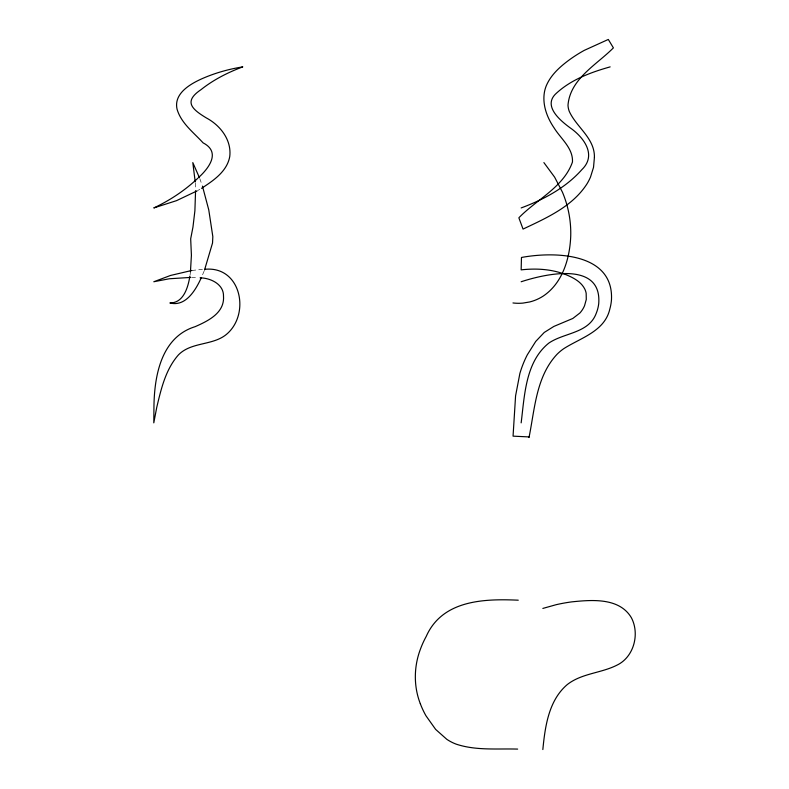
<?xml version="1.0" encoding="UTF-8"?>
<svg xmlns="http://www.w3.org/2000/svg" width="789" height="789" viewBox="0 0 789 789"><rect width="100%" height="100%" fill="white"/><g stroke="black" fill="none" stroke-linecap="round" stroke-linejoin="round"><path stroke-width="0.59" stroke-dasharray="3.94 2.96" d="M190.445 271.82L190.05 275.183M204.104 271.13L201.836 276.485M198.098 190.336L199.814 189.33M191.845 270.459L202.457 269.365M191.54 277.442L197.931 277.639M199.824 178.679L202.142 185.198M195.268 183.097L195.564 189.893"/><path stroke-width="1.18" d="M521.154 422.865C524.606 395.437 525.425 361.954 548.769 343.136C564.184 332.514 589.008 333.481 596.316 313.095A36.629 36.629 0 0 0 598.723 303.617C601.997 260.962 545.505 273.783 521.154 281.752M542.842 749.55C545.091 726.59 548.641 700.366 567.321 684.527C581.749 673.254 601.119 673.224 617.047 665.117C633.952 656.961 639.899 633.942 631.397 617.757C619.444 597.51 591.947 599.778 571.778 601.869A170.177 170.177 0 0 0 556.206 604.68L542.842 608.427M190.445 271.82L191.411 255.271L190.682 238.84L192.96 227.094L194.893 210.791L195.573 190.721M528.995 437.54C534.824 409.047 536.047 376.688 557.014 354.31A48.632 48.632 0 0 1 563.681 348.718C580.665 337.791 604.828 331.429 609.858 308.903A46.926 46.926 0 0 0 611.465 299.869C613.901 252.697 554.559 251.316 521.47 257.47L521.154 269.868C534.39 268.388 548.03 268.891 560.811 272.876A74.235 74.235 0 0 1 567.301 275.233C574.175 278.162 581.375 282.166 584.817 289.129A16.796 16.796 0 0 1 586.168 293.311L586.286 299.445L584.541 305.738A25.929 25.929 0 0 1 579.925 312.977L572.804 318.47L553.878 326.419L544.252 332.445L535.721 341.44L527.338 354.764A104.848 104.848 0 0 0 519.872 373.483L515.582 395.851L513.057 436.149L529.113 436.928M189.883 276.219C188.078 287.206 183.64 303.144 169.882 302.956C185.859 307.148 195.919 289.662 201.382 277.531M204.509 270.065L212.537 242.992L212.823 236.592L208.769 209.913L202.477 186.224M198.739 177.397C208.947 168.057 221.078 152.109 203.089 142.858C193.63 132.473 181.194 123.301 177.081 109.276C173.462 93.753 189.893 84.147 201.856 78.782C214.894 73.012 228.721 69.116 242.785 66.878C227.922 72.42 213.543 79.699 201.087 89.601C183.176 101.574 191.905 109.217 206.481 118.005C220.378 125.431 231.779 140.107 229.747 156.567C227.094 171.44 213.346 180.661 201.53 188.324M198.029 178.067C185.05 190.346 169.96 200.367 153.796 207.941L176.539 200.643L197.22 190.82M521.154 207.941C543.641 199.597 565.782 187.792 581.868 169.635C597.066 155.019 583.722 137.316 570.289 127.936C559.943 120.362 542.092 105.479 556.689 92.964C571.571 79.442 591.06 72.243 610.153 66.878M191.845 270.459L170.513 275.46L153.796 281.752L169.27 278.773L190.415 277.432M518.255 600.192C484.111 598.644 442.333 599.985 426.218 636.427A92.007 92.007 0 0 0 420.409 649.209C413.811 666.616 413.535 686.341 420.33 703.739M517.653 749.096C497.139 748.485 475.816 750.753 456.032 744.096A45.279 45.279 0 0 1 446.811 739.323L435.636 729.391L425.952 715.761A85.222 85.222 0 0 1 420.33 703.739M204.913 269.296C240.379 265.755 250.379 312.266 227.784 333.205C214.135 346.016 191.855 341.302 178.511 354.813C165.641 369.331 161.114 388.957 156.755 407.351L153.796 422.865L153.924 408.929C154.042 377.566 160.433 337.396 195.189 326.646C208.109 320.936 224.707 312.967 223.504 296.181C223.82 284.129 210.466 277.984 200.1 277.836M543.887 162.593L554.637 177.17L562.399 192.102A105.036 105.036 0 0 1 570.733 235.921C569.914 258.23 562.715 282.985 543.276 296.043A44.529 44.529 0 0 1 529.774 301.94L522.92 303.104A46.659 46.659 0 0 1 512.968 302.956M199.4 177.604L192.802 162.593L195.218 181.963M594.413 157.415L593.525 167.367L590.527 176.983A53.258 53.258 0 0 1 587.095 183.699C572.548 206.54 546.609 217.892 523.048 229.086L518.856 217.794C536.619 199.42 563.691 187.21 572.469 161.992C573.209 148.125 560.762 138.716 554.085 127.877C547.063 117.581 542.26 104.858 544.41 92.264A32.28 32.28 0 0 1 546.373 85.547C551.038 74.669 560.2 66.562 569.55 59.698A144.17 144.17 0 0 1 573.711 56.798A140.718 140.718 0 0 1 584.314 50.348L608.309 39.45L613.398 47.873C596.533 64.866 570.21 78.772 568.001 105.115A19.469 19.469 0 0 0 569.303 111.456C576.552 127.374 594.857 138.213 594.413 157.415"/></g></svg>
